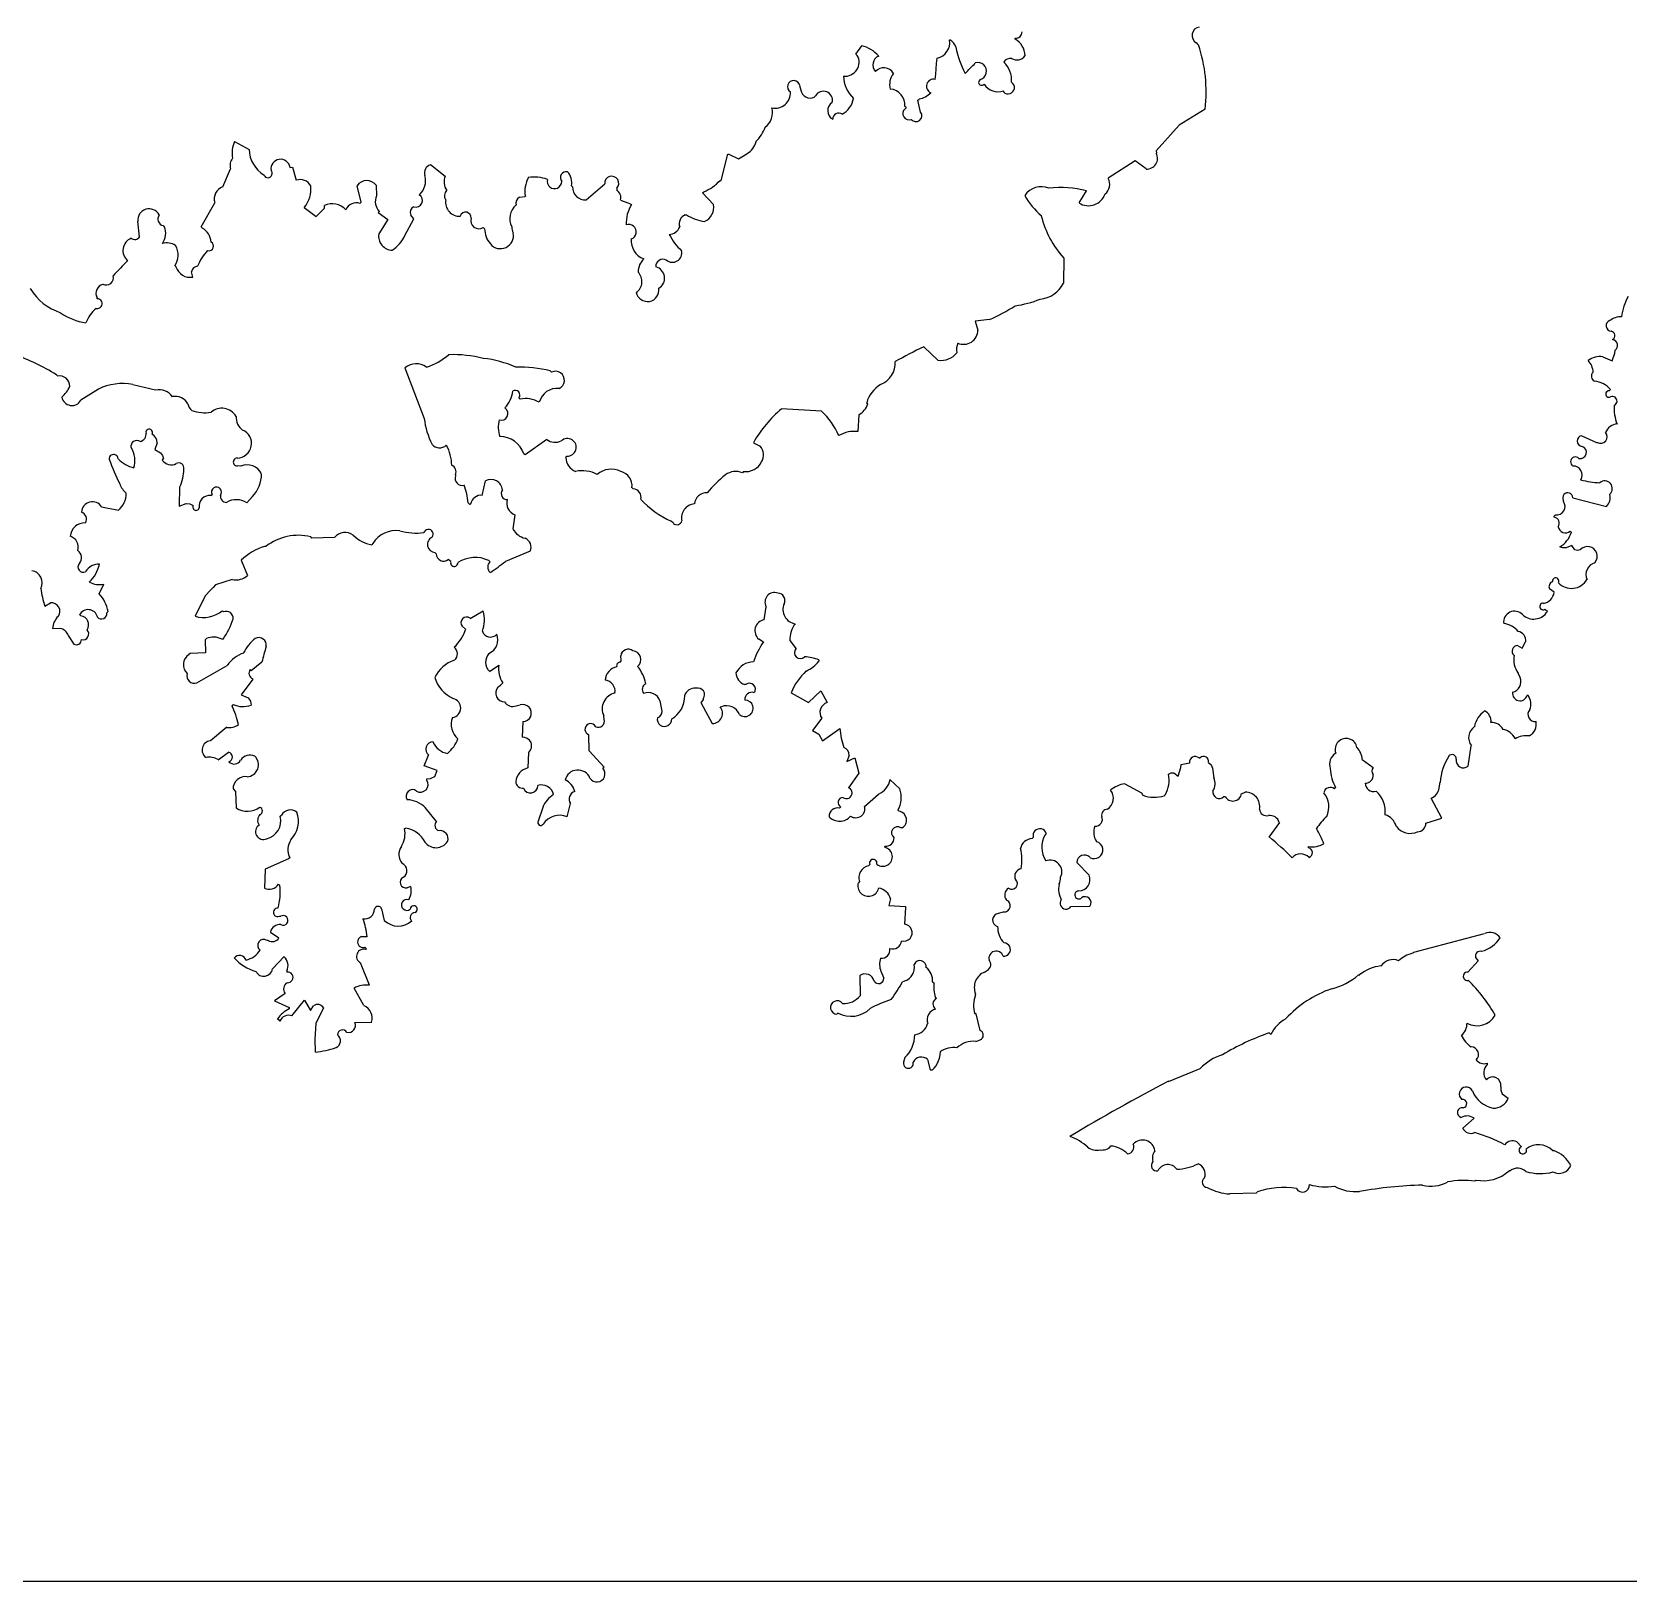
# Model space of a CAD drawing. Extents: x -202 to 608, y -413 to 413.
# Drawn here: x 3.3 to 131.9, y -412.5 to -287.7 of the extents above; entities that cross this region are included whole.
import ezdxf

# ---------------------------------------------------------------- set-up
doc = ezdxf.new("R2010")
doc.units = 0
doc.layers.get('0').update_dxf_attribs({"linetype": 'CONTINUOUS'})

msp = doc.modelspace()

# ---------------------------------------------------------------- linework, layer by layer
at = {"color": 7, "linetype": 'CONTINUOUS'}
for p, q in [((69.71, -289.47), (70.17, -288.78)), ((82.53, -288.25), (82.53, -288.16)), ((97.12, -288.53), (97.21, -288.62)), ((97.21, -288.62), (97.31, -288.72)), ((69.81, -289.56), (69.71, -289.47)), ((76.17, -290.63), (76.2, -290.2)), ((76.2, -290.2), (76.24, -289.77)), ((76.09, -291.5), (76.13, -291.07)), ((76.13, -291.07), (76.17, -290.63)), ((65.17, -291.99), (65.27, -292.36)), ((66.35, -292.92), (66.44, -292.82)), ((74.7, -293.17), (74.79, -293.07)), ((74.92, -294.12), (74.7, -293.17)), ((81.59, -292.41), (81.59, -292.5)), ((73.66, -293.68), (73.76, -293.77)), ((73.76, -293.77), (73.67, -293.87)), ((97.84, -293.88), (95.76, -295.18)), ((95.76, -295.18), (93.9, -297.25)), ((19.64, -296.49), (20.81, -297.13)), ((58.86, -299.64), (59.38, -297.52)), ((59.38, -297.52), (59.47, -297.52)), ((59.47, -297.52), (60.25, -297.88)), ((60.25, -297.88), (60.91, -297.48)), ((92.2, -298.06), (90.03, -299.46)), ((93.08, -298.71), (92.2, -298.06)), ((93.9, -297.25), (93.91, -297.44)), ((18.69, -300.16), (19.32, -298.71)), ((24.11, -298.58), (24.3, -298.57)), ((24.3, -298.57), (24.62, -299.62)), ((35.42, -298.36), (36.6, -299.29)), ((29.85, -301.39), (29.52, -300.06)), ((31.05, -300.02), (31.08, -300.88)), ((46.79, -300.07), (46.88, -300.16)), ((47.97, -301.19), (49.47, -299.9)), ((50.44, -300.26), (50.44, -300.45)), ((57.35, -300.64), (57.45, -300.54)), ((58.24, -301.58), (57.35, -300.64)), ((58.76, -299.65), (58.86, -299.64)), ((87.68, -301.45), (88.28, -300.48)), ((16.95, -303.37), (18.05, -301.43)), ((25.25, -301.81), (26.23, -302.55)), ((26.23, -302.55), (26.88, -301.86)), ((26.88, -301.86), (26.88, -301.66)), ((29.75, -301.49), (29.85, -301.39)), ((31.3, -302.12), (31.21, -302.22)), ((42.59, -300.98), (43.07, -300.94)), ((50.75, -301.21), (51.41, -301.46)), ((51.41, -301.46), (51.62, -301.57)), ((11.98, -304.18), (11.86, -302.94)), ((13.88, -303.27), (13.98, -303.36)), ((17.05, -303.47), (16.95, -303.37)), ((31.21, -302.22), (31.99, -302.77)), ((31.99, -302.77), (31.26, -303.94)), ((33.37, -304.08), (34.1, -302.72)), ((34.1, -302.72), (33.84, -302.42)), ((39.68, -303.43), (39.78, -303.52)), ((55.96, -302.41), (56.06, -302.4)), ((86.46, -305.89), (86.42, -307.91)), ((14.83, -306.5), (14.93, -306.59)), ((16.29, -307.42), (16.18, -306.99)), ((8.57, -309.17), (8.57, -309.07)), ((80.46, -310.85), (79.31, -310.98)), ((79.31, -310.98), (79.54, -311.69)), ((76.33, -314.13), (75.18, -313.03)), ((130.62, -314.18), (130.86, -313.54)), ((130.86, -313.54), (130.88, -313.31)), ((33.37, -314.72), (34.92, -318.81)), ((45.18, -315.07), (45.08, -314.98)), ((129.87, -313.85), (130.62, -314.18)), ((5.38, -315.39), (5.29, -315.3)), ((13.28, -316.52), (11.45, -316.09)), ((8.67, -316.45), (7.26, -317.35)), ((42.55, -317.16), (42.65, -317.25)), ((70.57, -317.55), (70.67, -317.64)), ((130.4, -316.59), (130.49, -316.49)), ((66.94, -318.22), (63.72, -318.03)), ((69.93, -318.52), (69.87, -319.87)), ((128.19, -320.2), (129.36, -320.74)), ((13.41, -320.79), (13.22, -321.32)), ((13.22, -321.32), (13.69, -321.57)), ((44.81, -320.51), (43.06, -321.75)), ((61.45, -320.77), (61.99, -321.04)), ((129.36, -320.74), (129.45, -320.74)), ((13.69, -321.57), (13.84, -321.8)), ((13.91, -322.06), (13.82, -322.16)), ((13.84, -321.8), (13.91, -322.06)), ((20.16, -322.66), (19.88, -322.64)), ((43.06, -321.75), (42.96, -321.66)), ((46.33, -321.95), (46.42, -321.85)), ((37.45, -323.34), (37.45, -323.44)), ((39.6, -325.01), (39.86, -323.85)), ((60.65, -323.09), (60.56, -323.19)), ((15.22, -324.33), (15.17, -325.87)), ((17.73, -325.03), (17.83, -324.93)), ((20.63, -325.62), (21.1, -325.1)), ((51.77, -324.49), (51.67, -324.39)), ((127.47, -325.21), (130.17, -325.9)), ((8.93, -325.94), (10.28, -326.19)), ((15.17, -325.87), (15.74, -325.66)), ((15.74, -325.66), (16.04, -325.7)), ((16.04, -325.7), (16.32, -325.84)), ((38.47, -325.62), (38.56, -325.71)), ((38.56, -325.71), (38.66, -325.71)), ((42.23, -326.57), (42.07, -327.72)), ((125.97, -326.68), (126.06, -326.59)), ((126.71, -325.51), (126.7, -325.42)), ((55.01, -327.26), (54.81, -327.09)), ((125.97, -326.78), (125.97, -326.68)), ((127.35, -327.99), (127.25, -327.9)), ((22.16, -329.13), (22.06, -329.13)), ((25.88, -328.45), (25.78, -328.36)), ((27.7, -328.4), (25.88, -328.45)), ((30.79, -328.89), (30.69, -328.99)), ((126.66, -329.24), (126.42, -329.17)), ((127.38, -329.04), (126.92, -329.25)), ((127.63, -329.4), (127.38, -329.04)), ((20.18, -330.24), (20.69, -331.47)), ((35.89, -329.71), (35.79, -329.62)), ((36.96, -330.26), (36.86, -330.17)), ((37.06, -330.35), (36.96, -330.26)), ((40.23, -330.36), (40.13, -330.27)), ((43.46, -329.51), (41.47, -330.33)), ((126.92, -329.25), (126.66, -329.24)), ((127.84, -329.45), (127.63, -329.4)), ((128.06, -329.41), (127.84, -329.45)), ((8.74, -332.95), (9.1, -332.17)), ((17.7, -332.66), (17.28, -333.1)), ((17.91, -332.43), (17.7, -332.66)), ((18.12, -332.21), (17.91, -332.43)), ((19.45, -331.79), (18.12, -332.21)), ((125.95, -332.82), (125.58, -332.55)), ((4.35, -333.93), (4.81, -333.67)), ((17.28, -333.1), (16.46, -334.75)), ((18.66, -334.31), (18.76, -334.4)), ((38.62, -334.92), (39.66, -334.31)), ((62.32, -335.04), (62.48, -333.98)), ((125.31, -334.28), (125.22, -334.19)), ((125.41, -334.37), (125.31, -334.28)), ((7.25, -334.72), (7.16, -334.62)), ((9.36, -334.47), (9.45, -334.37)), ((38.26, -335.79), (37.99, -335.56)), ((4.98, -335.74), (5.59, -335.72)), ((6.25, -336.31), (6.7, -336.99)), ((17.37, -336.55), (17.28, -336.65)), ((17.28, -336.65), (17.31, -337.7)), ((18.72, -336.61), (18.62, -336.61)), ((62.26, -336.83), (61.88, -336.6)), ((64.38, -336.71), (64.88, -337.37)), ((123.38, -337.31), (123.66, -336.82)), ((16.06, -337.74), (15.97, -337.83)), ((17.31, -337.7), (16.06, -337.74)), ((50.78, -338.32), (50.76, -337.94)), ((123.01, -337.11), (123.38, -337.31)), ((16.61, -340.12), (19.06, -338.71)), ((20.99, -339.14), (20.9, -339.04)), ((21.84, -338.44), (20.99, -339.14)), ((40.18, -339.19), (40.93, -338.69)), ((50.73, -338.45), (50.78, -338.32)), ((66.72, -338.27), (66.73, -338.37)), ((123.22, -339.68), (123.05, -339.33)), ((21.11, -339.81), (20.18, -341.08)), ((60.83, -340.26), (60.73, -340.26)), ((65.89, -341.71), (66.89, -340.76)), ((66.89, -340.76), (67.39, -341.71)), ((19.53, -341.86), (19.44, -341.96)), ((20.18, -341.08), (20.75, -341.33)), ((20.75, -341.33), (20.92, -341.6)), ((20.92, -341.6), (20.97, -341.92)), ((42.33, -341.96), (42.65, -341.9)), ((53.91, -341.57), (54.08, -342.39)), ((57.41, -341.5), (57.22, -341.7)), ((57.22, -341.7), (58.13, -343.4)), ((57.41, -341.41), (57.41, -341.5)), ((58.77, -342.04), (58.86, -342.04)), ((64.49, -340.92), (65.89, -341.71)), ((123.87, -341.13), (123.77, -341.13)), ((42.88, -343.24), (42.82, -344.49)), ((49.41, -343.07), (49.39, -342.78)), ((66.95, -342.97), (66.21, -343.95)), ((19.01, -343.7), (17.7, -344.79)), ((48.18, -344.34), (48.09, -344.25)), ((48.22, -345.59), (48.18, -344.34)), ((66.21, -343.95), (66.72, -344.25)), ((66.72, -344.25), (67, -344.79)), ((67, -344.79), (68.41, -343.79)), ((18.31, -346.31), (19.16, -345.71)), ((43.33, -345.72), (43.27, -346.97)), ((49.41, -346.9), (48.22, -345.59)), ((119.04, -346.82), (119.28, -345.19)), ((34.92, -346.81), (35.28, -345.94)), ((35.98, -347.17), (34.92, -346.81)), ((35.79, -347.66), (35.98, -347.17)), ((49.31, -347), (49.41, -346.9)), ((69.16, -345.97), (68.96, -346.46)), ((68.96, -346.46), (69.62, -346.16)), ((69.62, -346.16), (69.94, -347.39)), ((95.66, -347.65), (95.89, -346.94)), ((95.89, -346.94), (95.92, -346.69)), ((95.92, -346.69), (96.59, -346.57)), ((97.34, -346.17), (97.44, -346.17)), ((98.12, -346.53), (98.32, -346.72)), ((98.32, -346.72), (98.42, -346.98)), ((98.42, -346.98), (98.55, -347.78)), ((110.49, -346.29), (111.37, -346.94)), ((35.14, -347.86), (35.43, -347.82)), ((35.14, -347.96), (35.14, -347.86)), ((35.43, -347.82), (35.79, -347.66)), ((69.94, -347.39), (69.11, -348.57)), ((72.45, -347.9), (73.24, -348.65)), ((91.36, -348.25), (92.72, -348.98)), ((94.89, -347.48), (95.09, -347.38)), ((95.09, -347.38), (95.31, -347.38)), ((95.31, -347.38), (95.66, -347.65)), ((116.7, -348.59), (116.77, -348.13)), ((19.53, -348.67), (19.72, -348.86)), ((19.72, -348.86), (19.76, -350.2)), ((70.4, -350.07), (71.53, -349.08)), ((92.72, -348.98), (92.82, -349.17)), ((94.55, -349.22), (94.64, -349.12)), ((99.35, -349.28), (99.44, -349.28)), ((100.78, -349.05), (101.06, -348.93)), ((108.25, -348.65), (108.34, -348.55)), ((116.9, -351.01), (116.04, -349.4)), ((23.33, -350.87), (23.42, -350.77)), ((35.9, -351.3), (35.01, -350.17)), ((44.48, -350.16), (44.11, -351.27)), ((46.45, -350.91), (46.7, -349.85)), ((68.48, -350.12), (68.39, -350.22)), ((73.1, -350.38), (73.19, -350.47)), ((115.61, -351.43), (116.9, -351.01)), ((33.33, -351.85), (33.43, -351.84)), ((73.42, -351.81), (73.33, -351.81)), ((85.04, -352.26), (84.95, -352.36)), ((103.82, -351.36), (102.98, -352.54)), ((72.02, -353.28), (72.03, -353.38)), ((83.9, -352.67), (83.99, -352.57)), ((106.17, -353.41), (106.17, -353.31)), ((24, -354.31), (22.1, -355.12)), ((24.09, -354.21), (24, -354.31)), ((70.82, -354.76), (70.72, -354.85)), ((88.49, -355.62), (87.5, -354.59)), ((22.1, -355.12), (22.05, -356.66)), ((69.99, -356.12), (69.9, -356.22)), ((23.19, -356.34), (23.29, -356.44)), ((33.84, -356.53), (33.55, -356.64)), ((31.49, -358.32), (31.71, -359.27)), ((72.5, -357.53), (72.35, -358.07)), ((72.35, -358.07), (73.69, -358.13)), ((73.69, -358.23), (73.63, -359.57)), ((73.69, -358.13), (73.69, -358.23)), ((81.19, -358.69), (81.59, -358.58)), ((87.02, -358.15), (88.56, -358.11)), ((23.26, -358.93), (23.36, -358.93)), ((22.35, -360.87), (22.26, -360.88)), ((22.53, -360.2), (23.21, -360.66)), ((29.88, -360.57), (30.32, -360.57)), ((114.65, -361.81), (120.36, -360.31)), ((22.7, -363.17), (23.64, -362.18)), ((30.24, -361.52), (30.14, -361.43)), ((30.24, -361.62), (30.24, -361.52)), ((114.56, -361.91), (114.65, -361.81)), ((119.85, -362.53), (119.01, -363.42)), ((119.63, -362.24), (119.85, -362.53)), ((23.86, -363.33), (23.86, -363.42)), ((30.51, -364.49), (29.79, -362.68)), ((70.01, -363.7), (70.05, -365.33)), ((71.72, -363.36), (71.96, -363.92)), ((80.07, -363.42), (80.3, -363.28)), ((110.19, -363.66), (110.29, -363.66)), ((23.72, -365.15), (22.87, -365.75)), ((30.07, -366.13), (29.27, -364.71)), ((75.87, -364.21), (75.97, -364.3)), ((79.35, -365.27), (79.35, -365.17)), ((22.87, -365.75), (24.04, -366.29)), ((24.04, -366.29), (24.04, -366.39)), ((24.25, -366.96), (25.27, -365.69)), ((25.27, -365.69), (25.77, -366.53)), ((25.77, -366.53), (26, -366.14)), ((26.82, -366.31), (26.18, -367.58)), ((76.1, -365.45), (76.19, -365.54)), ((23.1, -367.18), (23.2, -367.28)), ((23.2, -367.28), (23.3, -367.37)), ((26.18, -367.58), (26.12, -368.83)), ((29.34, -367.49), (30.69, -367.46)), ((68.17, -366.82), (68.27, -366.72)), ((79.39, -366.8), (79.3, -366.8)), ((79.72, -368.13), (79.39, -366.8)), ((26.12, -368.83), (26.15, -369.88)), ((79.36, -369.01), (79.84, -368.82)), ((102.99, -368.33), (103.13, -368.46)), ((73.64, -370.31), (73.55, -370.69)), ((75.46, -370.46), (75.68, -371.31)), ((75.68, -371.31), (75.78, -371.31)), ((75.78, -371.31), (75.87, -371.31)), ((94.89, -372.23), (97.45, -371.2)), ((120.55, -370.76), (120.56, -370.86)), ((121.66, -372.65), (121.67, -372.95)), ((121.67, -372.95), (121.78, -373.24)), ((121.78, -373.24), (122.26, -373.59)), ((119.52, -375.2), (118.59, -375.99)), ((122.96, -377.11), (123.33, -377.5)), ((125.83, -377.81), (125.93, -377.81)), ((119.66, -380.19), (119.57, -380.28)), ((122.42, -379.44), (122.33, -379.44)), ((101.94, -381.24), (99.84, -381.3)), ((102.04, -381.15), (101.94, -381.24)), ((-197.25, -412.5), (197.25, -412.5))]:
    msp.add_line(p, q, dxfattribs=at)
for centre, radius, start, end in [((82.6, -287.67), 0.493, 261.9515, 0.7899), ((97.46, -287.95), 0.678, 97.8142, 239.3114), ((69.53, -291.37), 2.67, 41.4208, 76.2257), ((75.98, -288.51), 1.29, 281.5282, 9.0901), ((76.57, -289.42), 1.32, 23.6376, 58.4641), ((85, -287.56), 7.36, 190.4845, 207.8812), ((81.83, -289.58), 1.5, 0.3398, 62.2714), ((86.03, -292.47), 11.89, 353.1839, 18.4097), ((68.84, -290.11), 1.12, 262.9079, 29.7799), ((71.84, -290.32), 0.774, 112.8084, 224.3174), ((71.95, -291.42), 0.874, 27.8746, 140.0574), ((62.99, -274.97), 22.31, 314.0562, 317.053), ((79.53, -290.83), 0.698, 287.4404, 107.5776), ((82.15, -290.38), 0.593, 79.997, 152.2727), ((80.25, -291.55), 2, 355.3457, 46.6569), ((82.68, -289.14), 0.784, 236.5172, 326.2346), ((64.69, -292.08), 0.493, 10.1664, 236.9677), ((71.3, -291.13), 2.6, 182.0143, 226.7767), ((73.85, -291.9), 1.43, 141.9951, 195.1404), ((75.94, -292.04), 0.562, 74.2051, 248.9489), ((79.84, -291.72), 0.247, 114.383, 322.4595), ((81.17, -291.11), 1.37, 214.1318, 287.8814), ((81.96, -292.15), 0.514, 223.2564, 57.4954), ((63.21, -292.59), 1.22, 256.491, 4.8173), ((66.03, -292.22), 0.77, 190.7391, 294.581), ((67.08, -293.18), 0.737, 346.3295, 150.3964), ((67.76, -292.72), 1.78, 297.7936, 350.1882), ((72.34, -293.58), 1.32, 355.978, 84.4609), ((74.51, -291.4), 1.69, 279.6843, 316.5692), ((61.62, -294.2), 1.37, 304.14, 17.8741), ((68.21, -294.02), 0.779, 122.0697, 241.0553), ((68.31, -294.67), 0.472, 52.7401, 183.5094), ((73.99, -294.25), 0.502, 130.9209, 290.3123), ((74.54, -294.42), 0.479, 218.5872, 38.2774), ((59.53, -294.35), 3.02, 314.6293, 341.1117), ((21.58, -297.4), 2.14, 154.9962, 191.8642), ((60.22, -296.18), 1.47, 298.1344, 347.6716), ((20.27, -298.44), 0.988, 142.4751, 195.5956), ((23.37, -297.03), 2.56, 182.2182, 238.1258), ((23.35, -298.7), 0.773, 8.9741, 188.3952), ((93.14, -297.85), 0.867, 265.9273, 27.8069), ((22.33, -299.06), 0.35, 205.7976, 44.7072), ((24.93, -300.54), 0.973, 29.1348, 108.7511), ((33.51, -299.66), 1.52, 312.206, 16.215), ((35.65, -299.04), 0.715, 108.8347, 196.1736), ((37.75, -299.74), 1.23, 158.4365, 214.2182), ((45.25, -300.49), 2.22, 150.3817, 191.4978), ((43.78, -302.55), 3.19, 70.4031, 98.4696), ((45.42, -299.71), 0.589, 163.9707, 0.2249), ((46.39, -299.41), 0.487, 81.3563, 217.7539), ((45.48, -299.82), 1.33, 349.0229, 42.1689), ((50.03, -299.86), 0.565, 315.8578, 183.6622), ((89.2, -299.95), 0.959, 306.7492, 30.385), ((19.04, -301.13), 1.04, 110.1859, 196.3386), ((23.44, -300.3), 2.36, 320.4199, 5.8324), ((30.3, -300.58), 0.939, 36.7841, 146.3385), ((32.09, -301.34), 1.11, 155.6144, 224.9994), ((34.24, -301.24), 0.54, 252.2485, 57.7341), ((37.14, -300.87), 0.594, 133.8463, 215.0158), ((47.87, -300.2), 0.99, 177.6664, 275.4545), ((50.09, -301.03), 0.683, 345.2427, 58.9845), ((56.19, -297.29), 3.48, 291.0553, 317.5349), ((84.63, -301.72), 1.58, 66.8102, 146.6536), ((89.22, -297.39), 6.85, 210.3398, 228.0943), ((86.23, -307.95), 7.75, 74.6789, 97.2451), ((88.44, -300.25), 1.42, 237.7641, 340.6581), ((12.76, -302.83), 0.911, 27.6388, 186.5317), ((27.51, -303.05), 1.53, 43.6411, 114.424), ((29.44, -302.31), 0.881, 69.1751, 159.1851), ((34.3, -302.21), 0.508, 116.5644, 204.5496), ((37.78, -301.38), 1.14, 171.2362, 273.0937), ((38.26, -302.63), 0.443, 353.447, 164.6158), ((43.27, -302.71), 1.45, 131.3205, 206.7484), ((42.88, -301.48), 0.577, 120.3294, 194.8376), ((54.12, -303.11), 2.93, 148.3327, 182.0122), ((56.99, -301.79), 1.27, 294.1669, 9.4675), ((14.01, -302.74), 0.547, 143.6937, 256.2992), ((12.79, -303.9), 1.31, 322.204, 24.6569), ((16.38, -304.67), 1.37, 2.7608, 60.8707), ((39.33, -302.87), 0.656, 163.4504, 302.3489), ((43.03, -303.38), 1.05, 178.954, 207.6868), ((51.4, -303.78), 0.606, 289.8634, 110.1297), ((54.65, -303.07), 0.911, 270.5567, 339.9419), ((56.22, -303.12), 0.758, 110.0017, 199.996), ((58.21, -298.8), 4.2, 239.1376, 260.3788), ((92.26, -300.6), 7.85, 193.8985, 222.3531), ((11.71, -305.28), 1.06, 111.6382, 230.276), ((11.6, -303.93), 0.458, 231.9516, 327.4285), ((14.15, -306.11), 1.44, 59.4596, 103.0507), ((17.59, -304.93), 0.366, 252.7534, 63.9707), ((32.39, -304.12), 1.14, 171.3004, 268.1378), ((30.61, -302.71), 3.08, 304.3951, 333.7055), ((41.61, -303.52), 1.82, 180.0656, 222.153), ((41.07, -304.08), 1.05, 219.059, 11.306), ((53.15, -304.5), 1.55, 174.5236, 249.5294), ((58.59, -302.04), 4.38, 206.2448, 227.9522), ((13.6, -305.65), 1.5, 325.1032, 31.2872), ((20.64, -308.25), 4.34, 136.8007, 156.9335), ((53.68, -307.03), 1.52, 134.7322, 179.5027), ((54.16, -306.56), 0.576, 63.2662, 183.8153), ((54.92, -305.47), 0.761, 228.7802, 13.5677), ((9.28, -307.46), 0.602, 244.251, 14.6232), ((50.79, -345.51), 55.98, 135.2538, 136.9753), ((16.07, -306.24), 1.2, 197.0712, 280.5796), ((16.7, -307.08), 0.532, 94.9531, 170.1229), ((51.41, -307.78), 1.06, 304.2861, 45.4115), ((53.35, -307.51), 0.938, 300.1534, 75.6497), ((7.08, -305.96), 4.57, 211.5117, 251.5482), ((9.22, -308.72), 0.742, 105.7666, 208.4609), ((52.91, -308.47), 0.922, 191.37, 9.6912), ((84.35, -306.92), 2.29, 274.6558, 334.5155), ((8.59, -309.56), 0.39, 256.7458, 92.1307), ((73.87, -296.02), 16.23, 293.9612, 302.2929), ((81.16, -300.55), 9.29, 278.5571, 291.3478), ((136.35, -311.31), 5.01, 152.1908, 172.0476), ((8.56, -305.88), 5.31, 236.4537, 260.2708), ((10.23, -312.05), 2.73, 129.4336, 159.9443), ((130.6, -311.34), 0.447, 111.93, 263.8686), ((131.42, -312.31), 1.7, 91.1452, 125.3831), ((78.38, -311.68), 1.16, 246.6866, 359.2885), ((130.5, -312.14), 0.357, 298.1208, 81.2666), ((130.59, -312.93), 0.481, 307.295, 80.8861), ((-3.58, -329.4), 16.66, 57.8411, 70.847), ((33.6, -309.91), 5, 287.4297, 311.2113), ((37.23, -323.41), 9.74, 75.4244, 91.9896), ((95.93, -355.96), 47.68, 115.7973, 118.9168), ((76.54, -312.46), 1.68, 262.9104, 321.3257), ((79.05, -313.24), 1.24, 156.2491, 192.6129), ((34.27, -315.85), 1.44, 54.6862, 128.4349), ((38.78, -322.62), 8.69, 66.1155, 83.9982), ((42.63, -324.41), 9.74, 75.4241, 91.9892), ((45.49, -315.74), 0.73, 294.6367, 114.8795), ((71.01, -314.33), 1.87, 291.0926, 3.2678), ((129.63, -315.37), 1.54, 81.0008, 127.197), ((127.58, -315.19), 1.53, 3.6984, 43.0232), ((5.53, -316.21), 0.832, 358.7206, 100.4226), ((4.28, -315.37), 2.25, 309.654, 337.712), ((10.59, -320.29), 4.29, 78.4465, 116.4866), ((73.11, -318.31), 2.65, 122.5554, 163.2439), ((129.38, -315.42), 0.429, 129.2275, 245.8573), ((129.1, -317.57), 1.76, 37.7476, 86.6224), ((6.54, -316.93), 0.836, 191.9849, 329.899), ((13.54, -317.85), 1.35, 35.6744, 101.0489), ((14.87, -318.19), 1.16, 28.7447, 101.4902), ((39.83, -316.39), 2.24, 315.4112, 354.5832), ((42.25, -316.93), 0.382, 322.6734, 120.0551), ((43.09, -319.43), 2.22, 60.3838, 101.5005), ((45.63, -317.88), 1.49, 83.651, 165.2831), ((130.37, -316.85), 0.258, 84.4358, 301.3124), ((130.66, -317.4), 0.365, 294.5893, 114.9295), ((16.78, -317.45), 0.919, 191.3556, 230.786), ((17.29, -315.02), 3.33, 251.0038, 277.8693), ((18.62, -319.32), 1.33, 30.5287, 131.026), ((21.14, -318.67), 1.38, 178.9267, 231.9859), ((41.1, -318.08), 6.22, 186.6922, 206.9413), ((41.13, -318.42), 0.54, 252.2431, 57.739), ((70.4, -325.88), 10.31, 130.3628, 150.2518), ((62.55, -322.81), 6.35, 24.2743, 46.2289), ((69.11, -317.08), 1.66, 299.5549, 340.3032), ((133.98, -318.03), 3.19, 174.6505, 202.7252), ((11.86, -320.05), 0.654, 286.9277, 5.1204), ((12.77, -319.93), 0.265, 327.4096, 193.0922), ((12.58, -320.79), 0.828, 0.3812, 59.9467), ((19.84, -320.83), 1.17, 270.6995, 67.2099), ((43.29, -319.54), 2.4, 165.304, 197.8173), ((69.56, -322.16), 2.31, 82.4658, 121.8938), ((128.25, -320.63), 0.434, 97.9006, 265.2239), ((129.72, -320.3), 0.515, 238.4986, 42.2531), ((131.11, -320.33), 1.08, 93.6508, 159.4531), ((11.77, -321.07), 0.479, 54.6958, 191.1365), ((9.59, -322.24), 2.03, 343.8501, 32.0996), ((36.16, -320.36), 0.816, 221.7912, 311.8013), ((33.73, -322.62), 3.41, 0.5862, 29.0185), ((41.01, -322.33), 2.06, 19.1558, 90.2284), ((45.48, -319.56), 1.17, 234.6828, 294.1657), ((46.46, -321.14), 0.711, 267.117, 133.8598), ((61.22, -321.76), 1.05, 327.8744, 42.8245), ((128.06, -321.54), 0.501, 258.2044, 71.5151), ((9.9, -322.08), 0.362, 2.2493, 182.6882), ((21.46, -318.12), 12.56, 198.4738, 208.3), ((12.13, -320.31), 2.56, 223.3538, 256.5556), ((14.54, -321.69), 0.864, 213.1626, 298.3373), ((15.15, -322.81), 0.415, 350.1688, 119.4988), ((19.86, -322.32), 0.322, 90.3392, 273.0996), ((20.67, -323.8), 1.25, 24.1858, 114.1732), ((36.91, -323.12), 0.579, 337.1184, 67.1171), ((47.56, -321.93), 1.23, 181.0048, 249.5005), ((60.82, -321.66), 1.44, 263.0762, 333.0008), ((127.68, -322.31), 0.396, 45.6546, 238.8762), ((127.48, -323.37), 0.726, 328.8974, 90.2142), ((12.11, -322.83), 3.46, 334.2027, 359.0538), ((19.25, -323.33), 2.56, 316.1765, 0.9062), ((37.99, -323.63), 0.577, 160.6331, 284.8566), ((40.31, -324.64), 0.912, 3.8264, 119.809), ((47.63, -325.8), 2.77, 63.6588, 100.5345), ((50, -324.66), 1.76, 64.1569, 130.3883), ((50.45, -324.26), 1.22, 353.6042, 74.9832), ((66.51, -332.28), 11.54, 129.3703, 139.595), ((60.02, -324.43), 1.35, 66.4567, 127.8097), ((129.88, -317.51), 6.49, 254.0341, 267.8418), ((130.03, -324.46), 0.614, 310.4013, 130.0439), ((9.19, -324.86), 1.73, 309.2238, 0.7714), ((12.15, -323.43), 1.87, 200.244, 228.6319), ((17.63, -325.87), 0.844, 83.0649, 190.0571), ((18.19, -324.75), 0.405, 320.3203, 206.5389), ((18.99, -325.08), 0.493, 171.9583, 270.7667), ((33.69, -325.95), 4.78, 4.0544, 21.6868), ((39.5, -325.86), 0.857, 83.4604, 169.6475), ((41.6, -324.87), 0.472, 142.737, 273.5138), ((42.54, -325.65), 0.971, 161.3388, 251.3302), ((51.71, -325.16), 0.681, 345.6906, 84.8193), ((58.15, -319.86), 7.96, 223.4194, 245.2299), ((57.66, -325.78), 0.975, 86.5407, 175.1578), ((127.06, -325.21), 0.41, 0.3326, 210.8564), ((129.5, -325.2), 0.973, 313.8909, 15.8283), ((8.19, -326.4), 0.875, 31.6884, 177.9177), ((7.14, -326.91), 0.572, 327.3039, 72.689), ((16.55, -325.96), 0.26, 152.6366, 346.8753), ((19.77, -326.88), 1.52, 55.7201, 120.6714), ((56.79, -326.83), 1.14, 94.9851, 191.8211), ((126.16, -325.91), 0.68, 262.2889, 35.8901), ((7.56, -328.38), 1.15, 86.7899, 176.8036), ((32.62, -329.97), 2.12, 80.537, 149.5822), ((34.27, -323.14), 4.91, 254.5374, 277.1627), ((35.26, -328.14), 0.391, 322.8462, 160.7811), ((43.37, -327.03), 1.47, 208.2561, 257.5441), ((55.29, -326.98), 0.395, 225.9819, 347.524), ((125.9, -327.25), 0.478, 323.0869, 81.1525), ((126.87, -327.45), 0.591, 188.9585, 310.5584), ((6.14, -329.18), 0.91, 343.1229, 73.1304), ((23.48, -333.71), 4.8, 107.1822, 133.5625), ((24.77, -332.48), 4.25, 76.1491, 127.8456), ((28.55, -329.08), 1.08, 53.0403, 141.3967), ((31.24, -326.13), 2.92, 225.6484, 259.2285), ((35.83, -328.97), 0.648, 113.5518, 267.0653), ((42.74, -329.19), 0.793, 336.5337, 66.5528), ((125.31, -327.33), 2.14, 301.3064, 342.2059), ((128.65, -329.92), 0.78, 318.8178, 139.2855), ((6.61, -330.03), 0.708, 318.3914, 55.1203), ((36.48, -329.72), 0.588, 179.2292, 310.7642), ((37.34, -330.44), 0.295, 163.9889, 0.2129), ((39.02, -332.51), 2.5, 63.7776, 123.7508), ((40.62, -330.78), 0.577, 133.1824, 229.9371), ((26.96, -311.82), 23.52, 304.4088, 308.1021), ((129.51, -331.39), 0.991, 105.7743, 204.2176), ((3.17, -332.05), 0.975, 332.1147, 81.0429), ((7.45, -330.78), 0.421, 138.4034, 295.7858), ((8.72, -331.82), 1.27, 87.7731, 148.4768), ((5.8, -329.84), 3.05, 314.6381, 346.5529), ((19.75, -330.39), 1.43, 257.9896, 311.1174), ((126.08, -331.92), 0.258, 331.7957, 188.6934), ((11.1, -331.64), 7.12, 186.9591, 198.7826), ((8.77, -330.36), 1.84, 243.6654, 280.5308), ((6.63, -334.89), 2.87, 10.5248, 42.6332), ((63.13, -333.6), 0.753, 68.1578, 210.4098), ((63.41, -333.47), 0.576, 331.5747, 89.6456), ((124.94, -332.71), 1.02, 279.6836, 353.4314), ((125.99, -332.38), 0.447, 111.924, 203.1091), ((127.36, -331.07), 1.44, 222.8195, 329.8315), ((4.89, -334.35), 0.681, 322.2654, 97.2727), ((7.84, -334.99), 0.773, 14.5685, 151.8296), ((17.14, -332.45), 2.4, 253.6145, 309.2387), ((37.35, -335.06), 2.43, 338.5358, 17.8541), ((64.99, -334.2), 1.17, 157.3344, 261.5841), ((122.77, -335.23), 0.884, 43.9375, 186.4408), ((125.06, -333.97), 0.265, 80.0478, 305.6907), ((6.66, -335.93), 1.7, 136.5703, 173.4256), ((7.16, -335.44), 0.732, 325.8505, 82.5079), ((8.93, -334.53), 0.434, 217.9017, 7.9007), ((13.28, -332.89), 6.59, 325.6207, 341.7067), ((18.98, -334.92), 0.561, 355.961, 113.4197), ((38.34, -335.27), 0.456, 51.7311, 219.431), ((62.46, -335.92), 0.895, 99.2572, 229.4811), ((66.31, -336.59), 1.93, 140.2918, 183.5198), ((121.66, -337.15), 1.83, 39.942, 82.6688), ((124.31, -333.68), 1.3, 226.0572, 327.9475), ((5.41, -336.6), 0.894, 18.8075, 78.178), ((6.9, -336.64), 0.409, 240.6333, 0.5209), ((7.43, -336.18), 0.469, 254.811, 44.3048), ((17.94, -337.83), 1.4, 60.593, 113.7282), ((23.78, -339.44), 3.82, 130.4436, 153.0681), ((21.59, -337.08), 0.611, 350.2419, 117.1314), ((34.83, -334.65), 3.62, 314.0376, 341.6998), ((40.26, -335.75), 0.678, 196.5831, 318.4643), ((39.68, -336.66), 1.18, 292.935, 22.9285), ((66.87, -340.16), 5.69, 144.1227, 162.1533), ((122.92, -336.71), 0.754, 351.8117, 79.1996), ((16.49, -338.66), 0.974, 121.877, 226.9924), ((21.21, -340.19), 2.61, 108.662, 145.5328), ((36.44, -341.82), 14.98, 161.9654, 166.9536), ((36.95, -337.77), 0.652, 308.2989, 52.909), ((40.91, -338.45), 1.04, 137.8012, 225.3187), ((51.37, -338.02), 0.614, 52.8983, 172.4173), ((51.66, -338.24), 0.716, 309.456, 83.2855), ((65.22, -337.69), 0.475, 136.776, 316.3487), ((65.33, -341.82), 3.81, 68.5644, 86.4831), ((123.01, -337.56), 0.446, 90.1091, 230.2832), ((124.56, -338.23), 1.86, 169.6706, 216.0718), ((16.4, -339.55), 0.603, 162.5636, 290.5554), ((21.33, -339.33), 0.525, 146.731, 244.4636), ((38.21, -340.83), 2.68, 108.6042, 155.0053), ((43, -338.97), 2.09, 172.315, 213.4283), ((50.68, -339.97), 1.18, 102.228, 176.3415), ((50.72, -338.74), 0.295, 86.7423, 194.0979), ((49.69, -340.79), 3.14, 11.1255, 39.5847), ((61.5, -340.05), 1.63, 91.5634, 153.4833), ((61.11, -339.25), 1.08, 183.6591, 249.4511), ((69.03, -342.73), 4.89, 133.1425, 158.306), ((64.75, -336.87), 2.48, 292.3284, 322.8464), ((38.35, -338.93), 2.68, 196.5898, 246.1453), ((41.4, -340.94), 0.708, 139.4001, 269.6125), ((39.11, -338.18), 2.89, 307.2729, 317.9024), ((49.38, -340.81), 0.922, 352.5797, 82.5925), ((53, -340.64), 0.509, 116.6144, 218.4248), ((56.7, -341.38), 0.832, 82.6907, 164.0673), ((56.97, -341.08), 0.547, 323.6902, 106.8121), ((61.13, -340.63), 0.479, 324.6912, 128.4357), ((122.4, -340.02), 0.884, 284.1002, 22.4737), ((13.05, -345), 7.07, 12.3907, 25.4375), ((20.32, -340.12), 1.91, 245.5874, 289.9058), ((37.08, -342.14), 0.784, 279.2904, 76.679), ((42.04, -341.28), 0.739, 209.9726, 293.3792), ((42.87, -342.55), 0.686, 270.8748, 108.5091), ((50.58, -342.22), 1.32, 102.4655, 205.1426), ((52.96, -341.91), 1.01, 19.6139, 110.6366), ((53.83, -341.21), 2.08, 299.8966, 1.438), ((58.12, -342.57), 0.833, 270.668, 39.3213), ((59.28, -343.08), 1.12, 21.5488, 111.5409), ((60.76, -342.17), 0.666, 228.2786, 89.6067), ((61.32, -341.44), 0.561, 69.7035, 187.1619), ((67.64, -342.51), 0.835, 107.3928, 213.6516), ((123.2, -340.97), 0.594, 170.6984, 344.3473), ((122.85, -341.82), 1.23, 338.429, 34.2171), ((38.63, -343.47), 1.53, 158.6968, 229.4831), ((48.95, -343.22), 0.486, 244.1489, 18.3862), ((54.28, -343.05), 0.582, 169.6796, 3.9127), ((53.52, -342.42), 0.562, 289.7858, 2.3383), ((121.53, -344.05), 2.04, 125.0567, 168.6757), ((119.95, -343.2), 0.922, 352.6009, 63.6459), ((120.94, -344.33), 1.01, 26.9078, 94.2868), ((124.41, -342.67), 0.565, 136.5603, 279.6893), ((123.45, -343.44), 1.07, 298.1297, 11.8662), ((19.21, -342.4), 1.32, 261.0719, 304.6632), ((35.07, -343.69), 2.73, 309.4317, 339.9474), ((42.78, -345.36), 0.875, 30.7138, 87.2676), ((48.33, -343.86), 0.458, 26.9091, 237.4104), ((74.87, -343.2), 6.49, 185.2714, 199.0886), ((109.2, -345.49), 0.887, 9.6697, 198.5064), ((120.15, -344.53), 1.08, 124.9027, 216.9784), ((121.52, -345.3), 1.47, 28.1288, 77.6741), ((123.72, -346.22), 1.84, 82.5865, 119.4595), ((17.77, -345.53), 0.743, 95.6575, 235.5713), ((19.07, -346.1), 0.395, 285.5913, 77.5317), ((35.63, -345.47), 0.589, 89.3214, 233.8312), ((37.03, -344.31), 1.51, 202.0082, 261.5024), ((42.88, -345.18), 0.699, 309.8166, 22.5996), ((68.44, -345.97), 0.715, 0.0877, 65.6535), ((108.9, -346.67), 1.04, 120.7243, 200.3276), ((108.96, -346.39), 1.54, 3.7097, 43.0109), ((117.73, -346.24), 0.339, 353.4285, 137.4243), ((17.62, -347.43), 1.32, 58.4541, 102.0478), ((19.61, -346.06), 0.602, 224.1408, 330.4015), ((20.88, -346.8), 0.867, 62.4524, 148.7404), ((20.61, -346.72), 0.96, 272.5667, 45.7957), ((43.56, -348.21), 1.27, 103.448, 174.5524), ((47.3, -348.2), 1.06, 22.3951, 166.1779), ((48.83, -347.45), 0.655, 211.9886, 43.1901), ((97.04, -346.51), 0.455, 47.7834, 188.4694), ((97.72, -346.45), 0.404, 348.7342, 134.8989), ((111.32, -346.9), 3.4, 182.1647, 209.026), ((111.76, -347.21), 0.479, 144.6972, 218.4284), ((121.06, -348.38), 4.29, 146.5121, 176.7508), ((118.65, -346.37), 0.596, 170.886, 310.3115), ((20.51, -348.66), 0.986, 81.9706, 180.7618), ((34.61, -348.3), 0.63, 240.8118, 32.3146), ((42.86, -348.05), 0.561, 183.1899, 277.1601), ((43.48, -348.4), 0.592, 201.0863, 0.963), ((44.37, -349.34), 0.995, 12.6167, 107.2894), ((45.65, -349.27), 1.47, 15.4505, 64.9875), ((70.96, -347.68), 1.51, 292.0192, 351.495), ((91.74, -350.62), 2.4, 99.1602, 129.2009), ((92.58, -347.98), 2.36, 330.9914, 12.1164), ((97.62, -348.23), 1.03, 325.044, 25.9529), ((110.73, -347.55), 0.655, 270.1653, 2.958), ((111.41, -348.2), 0.676, 179.7226, 287.6477), ((33.98, -349.24), 0.515, 50.8731, 214.6158), ((33.48, -351.7), 2.16, 45.0395, 88.0468), ((46.48, -350.94), 2.15, 122.0763, 158.8824), ((47.21, -349.48), 0.621, 103.4492, 216.0656), ((68.67, -349.76), 0.409, 92.592, 242.4597), ((68.94, -348.99), 0.457, 231.749, 67.3645), ((71.29, -349.36), 2.07, 330.4439, 19.9967), ((89.4, -349.42), 1.05, 302.8803, 39.0012), ((93.76, -346.67), 2.67, 249.5165, 287.2463), ((98.98, -348.92), 0.516, 169.6117, 315.3921), ((100.07, -348.92), 0.72, 209.3424, 350.0418), ((101.09, -350.08), 1.15, 348.498, 91.3697), ((107.93, -349.09), 0.547, 53.6905, 166.2986), ((106.05, -350.11), 1.76, 334.1674, 40.3766), ((110.22, -350.46), 2.13, 352.3553, 49.3438), ((115.71, -348.46), 0.994, 289.2338, 352.3368), ((20.68, -348.72), 1.74, 238.1683, 304.9567), ((22.21, -351.2), 0.707, 137.3437, 213.0948), ((21.59, -350.44), 0.303, 290.0042, 73.1219), ((21.86, -351.23), 1.51, 284.1482, 13.6959), ((24.14, -351.19), 0.828, 50.6811, 149.9354), ((22.72, -351.28), 2.07, 314.5293, 20.7255), ((45.84, -352.39), 1.6, 67.6805, 146.6028), ((68.22, -350.87), 0.676, 75.4617, 183.4081), ((68.39, -350.12), 1.15, 223.1984, 319.9236), ((69.69, -350.25), 0.738, 235.8094, 14.693), ((73.07, -351.18), 0.72, 299.3476, 80.0331), ((89, -351.11), 0.561, 265.9498, 23.4269), ((89.99, -350.79), 0.493, 92.34, 191.1689), ((102.79, -350.25), 0.577, 185.4811, 284.8439), ((103.05, -351.61), 0.806, 17.8342, 97.9121), ((111.63, -355.13), 5.83, 133.2247, 145.9226), ((111.96, -351.99), 1.3, 13.7968, 73.3017), ((21.97, -352.11), 0.631, 123.7899, 294.3867), ((31.52, -352.28), 1.86, 327.0542, 13.4461), ((33.16, -353.88), 2.06, 26.8878, 82.4956), ((36.24, -351.6), 0.455, 137.767, 250.3399), ((36.19, -352.68), 0.658, 340.362, 99.0237), ((44.31, -351.38), 0.228, 150.7748, 324.9793), ((73.05, -352.2), 0.479, 54.853, 234.5185), ((84.52, -352.42), 0.547, 16.8105, 196.8201), ((90.26, -352.16), 1.4, 159.3954, 212.5275), ((96.66, -357.65), 11.68, 22.9648, 29.7023), ((114.35, -350.85), 1.4, 216.2997, 295.7757), ((114.96, -351.46), 0.655, 270.1707, 2.9524), ((25.38, -353.56), 1.44, 146.4022, 206.7497), ((34.01, -353.95), 1.13, 144.7232, 219.6755), ((35.88, -352.29), 1.11, 216.3585, 326.762), ((71.87, -354.13), 0.771, 231.8438, 78.1453), ((72.11, -352.62), 0.667, 262.9785, 2.5218), ((83.94, -353.67), 1, 92.3299, 168.1101), ((79.58, -354.37), 3.5, 348.0999, 15.023), ((86.76, -353.36), 2.08, 151.0524, 212.0693), ((88.91, -353.59), 0.694, 238.1108, 75.4635), ((88.01, -371.11), 23.86, 45.0947, 51.1233), ((106.45, -351.34), 1.99, 261.8668, 298.7479), ((106.09, -353.8), 0.395, 285.5897, 77.5312), ((32.89, -355.26), 0.636, 304.4456, 66.9509), ((70.94, -355.83), 0.995, 102.6172, 197.2874), ((71.1, -354.65), 0.303, 343.116, 199.9878), ((85.35, -355.35), 0.945, 332.9383, 111.3868), ((88.11, -354.61), 0.613, 45.3854, 177.7041), ((105.54, -354.83), 0.927, 45.1537, 137.9695), ((33.44, -356.19), 0.456, 115.7509, 283.4404), ((82.27, -356.31), 0.442, 231.1956, 50.7251), ((83.13, -355.72), 0.632, 101.1547, 203.8522), ((85.11, -355.85), 1.08, 331.5653, 4.1061), ((87.66, -355.98), 0.903, 269.7677, 23.9632), ((22.43, -355.84), 0.906, 244.695, 326.5038), ((18.65, -356.99), 4.67, 344.2447, 6.8612), ((32.44, -356.86), 1.44, 329.4471, 13.0679), ((70.71, -356.47), 0.85, 163.0545, 347.2899), ((71.35, -357.82), 1.18, 14.0357, 80.9489), ((82.37, -357.22), 0.676, 123.9281, 216.5677), ((87.85, -356.74), 1.82, 168.2765, 208.127), ((87.66, -357.21), 0.322, 90.3476, 309.6518), ((88.17, -357.83), 0.479, 324.6923, 128.4248), ((23.12, -358.61), 0.35, 85.2084, 294.1665), ((30.13, -358.35), 0.79, 259.3255, 0.8841), ((31.21, -358.43), 0.303, 19.9878, 163.9911), ((33.52, -358.01), 0.442, 69.6332, 307.7411), ((34.08, -358.37), 0.286, 291.5851, 177.8026), ((34.19, -359.03), 0.396, 91.2074, 225.5223), ((81.26, -359.23), 0.54, 97.9065, 254.8285), ((81.65, -358.08), 0.496, 263.9982, 68.4151), ((86.63, -357.87), 0.479, 144.6327, 324.7466), ((23.31, -360.4), 0.806, 85.2154, 165.2872), ((23.56, -359.26), 0.387, 241.8149, 121.3093), ((25.1, -361.04), 5.24, 5.0705, 21.3295), ((32.83, -358.09), 1.63, 226.4715, 311.672), ((73.55, -360.25), 0.687, 256.2894, 82.6469), ((82.98, -359.79), 1.86, 178.7104, 223.7222), ((21.98, -361.27), 0.479, 54.7242, 234.6599), ((22.69, -360.38), 0.593, 235.9167, 332.2597), ((30, -361), 0.45, 105.4926, 288.0613), ((72.67, -360.84), 0.721, 251.6631, 353.3849), ((81.62, -361.61), 0.53, 264.4956, 88.2387), ((119.44, -359.25), 2.59, 285.0248, 327.1176), ((120.77, -361.27), 1.04, 35.8062, 113.1087), ((20.05, -362.65), 0.562, 19.7916, 140.7075), ((22.6, -359.47), 4.11, 223.2499, 252.4898), ((20.14, -360.65), 1.86, 283.4462, 327.0531), ((22.96, -362.91), 0.992, 334.9991, 47.0484), ((30.05, -362.16), 0.58, 70.4832, 243.7559), ((73.1, -362.8), 1.49, 160.7933, 202.3311), ((71.77, -361.64), 0.678, 263.4281, 9.6949), ((74.86, -363), 0.504, 351.9801, 157.7423), ((80.07, -362.82), 0.507, 296.496, 46.1085), ((81.01, -362.33), 0.594, 19.1923, 192.0005), ((112.96, -363.57), 1.15, 66.353, 146.6307), ((115.1, -364.29), 2.44, 102.8704, 133.3803), ((120, -362.13), 0.387, 71.7678, 197.6135), ((22, -363.04), 0.719, 209.1326, 350.253), ((23.92, -363.85), 0.434, 265.2194, 97.9026), ((70.43, -364.34), 0.766, 14.4747, 123.4072), ((71.53, -363.93), 0.424, 210.3011, 2.1088), ((73.26, -363.04), 1.16, 280.5595, 11.4907), ((74.65, -364.07), 1.23, 353.6539, 54.71), ((80.58, -364.66), 1.34, 112.5971, 202.6035), ((106.88, -359.86), 5.04, 283.0922, 311.1496), ((112.35, -366.17), 3.26, 96.2876, 129.335), ((118.97, -363.76), 0.339, 83.436, 279.69), ((24.19, -364.79), 0.593, 120.8374, 217.2188), ((30.23, -366.46), 1.99, 81.8721, 118.7431), ((61.16, -357.47), 14.02, 324.3345, 331.4046), ((80.05, -364.43), 4.08, 178.1905, 194.4643), ((110.97, -373.31), 9.03, 109.1054, 137.2316), ((110.8, -372.73), 11.93, 29.2194, 46.411), ((25.16, -368.66), 2.53, 116.1895, 144.257), ((26.33, -366.6), 0.565, 30.3089, 125.7113), ((29.61, -367.15), 1.12, 344.1564, 65.3631), ((68.2, -366.28), 0.541, 38.2772, 266.7351), ((69.31, -364.78), 2.21, 241.7132, 314.0907), ((68.77, -364.32), 1.63, 264.9495, 321.7695), ((75.41, -374.83), 9.62, 107.2862, 118.3339), ((76.32, -367.27), 0.886, 102.6005, 200.0069), ((76.42, -366), 0.508, 116.5447, 233.8979), ((81.31, -366.1), 2.13, 156.828, 199.1409), ((23.98, -367.64), 0.73, 68.3606, 158.3629), ((28.81, -367.71), 0.577, 258.2678, 22.4794), ((74.28, -367.23), 1.25, 277.7366, 343.9619), ((105.75, -369.73), 2.91, 118.9609, 154.1608), ((117.77, -367.59), 1.17, 307.6508, 2.3401), ((119.75, -366.07), 1.68, 240.8272, 330.3686), ((27.59, -368.97), 0.589, 293.3972, 53.8457), ((28.34, -368.49), 0.409, 30.6657, 180.5367), ((71.93, -368.46), 2.52, 312.6424, 359.7903), ((79.2, -371.02), 2.02, 85.5117, 132.3157), ((79.56, -368.51), 0.41, 312.1214, 67.6491), ((109.56, -387.11), 19.9, 109.2687, 121.2257), ((120.75, -367.4), 2.53, 206.1782, 234.2643), ((24.75, -359.73), 10.25, 277.8639, 287.4455), ((74.98, -371.01), 0.739, 48.9047, 153.1425), ((74.34, -369.78), 2.17, 315.0465, 358.0352), ((77.55, -371.24), 1.74, 80.3588, 126.9531), ((100.26, -373.76), 3.8, 105.5592, 137.7015), ((119.27, -370.06), 0.603, 312.9062, 90.182), ((73.93, -370.78), 0.399, 166.3186, 14.6697), ((120.29, -370.05), 0.758, 216.262, 289.9929), ((121.23, -371.52), 0.941, 135.5341, 218.7983), ((166.91, -510.38), 155.8, 117.5348, 120.8788), ((118.87, -373.25), 0.56, 26.7706, 232.0983), ((121, -372.55), 0.672, 351.8469, 138.1406), ((118.58, -374.03), 0.339, 280.0899, 99.2971), ((121.53, -372.11), 2.34, 202.4388, 257.8373), ((121.1, -373.15), 1.24, 267.0075, 339.328), ((118.56, -374.75), 0.396, 79.3097, 255.7344), ((118.94, -376.04), 1.02, 55.1095, 117.6317), ((85.56, -380.52), 4.1, 46.533, 70.0929), ((119.25, -375.69), 0.73, 204.7688, 294.7522), ((115.66, -389.37), 13.59, 62.2837, 73.3399), ((89.11, -376.5), 1.28, 234.7672, 282.047), ((89.55, -376.88), 0.884, 259.0337, 320.9555), ((90.02, -379.67), 2.24, 45.3974, 84.5975), ((91.54, -377.52), 0.559, 275.5919, 23.5228), ((92.8, -377.96), 1, 8.0618, 138.19), ((94.58, -378.42), 0.988, 142.4607, 195.5977), ((122.61, -377.8), 0.78, 63.3028, 143.7948), ((123.43, -377.78), 0.303, 109.9961, 20.0016), ((124.7, -378.96), 1.62, 45.4141, 127.3171), ((125.05, -380.19), 2.54, 27.5566, 69.813), ((93.96, -379), 0.455, 137.7848, 278.4608), ((94.84, -379.84), 0.901, 36.5677, 153.7126), ((95.41, -375.09), 4.22, 271.9951, 296.1839), ((96.96, -379.7), 0.881, 339.1815, 69.1807), ((123.01, -380.17), 0.941, 45.5421, 128.7826), ((126.35, -378.63), 1.02, 242.2832, 337.7108), ((98.02, -380.36), 0.417, 124.0165, 267.1663), ((105.68, -380.59), 0.562, 210.0633, 3.5707), ((107.59, -375.57), 5.16, 254.8125, 277.4264), ((116.16, -413.35), 32.77, 91.4165, 100.3362), ((116.04, -377.85), 2.83, 256.0368, 297.9652), ((118.64, -386.59), 6.38, 81.6016, 101.5206), ((120.25, -377.15), 3.09, 259.0367, 312.1581), ((124.84, -375.42), 4.24, 253.9998, 284.1404), ((100.09, -376.95), 4.36, 241.3845, 266.6858), ((104.17, -387.34), 6.56, 81.0406, 109.0176), ((109.98, -377.5), 3.62, 241.5652, 274.7747)]:
    msp.add_arc(centre, radius, start, end, dxfattribs=at)

doc.saveas('drawing.dxf')
